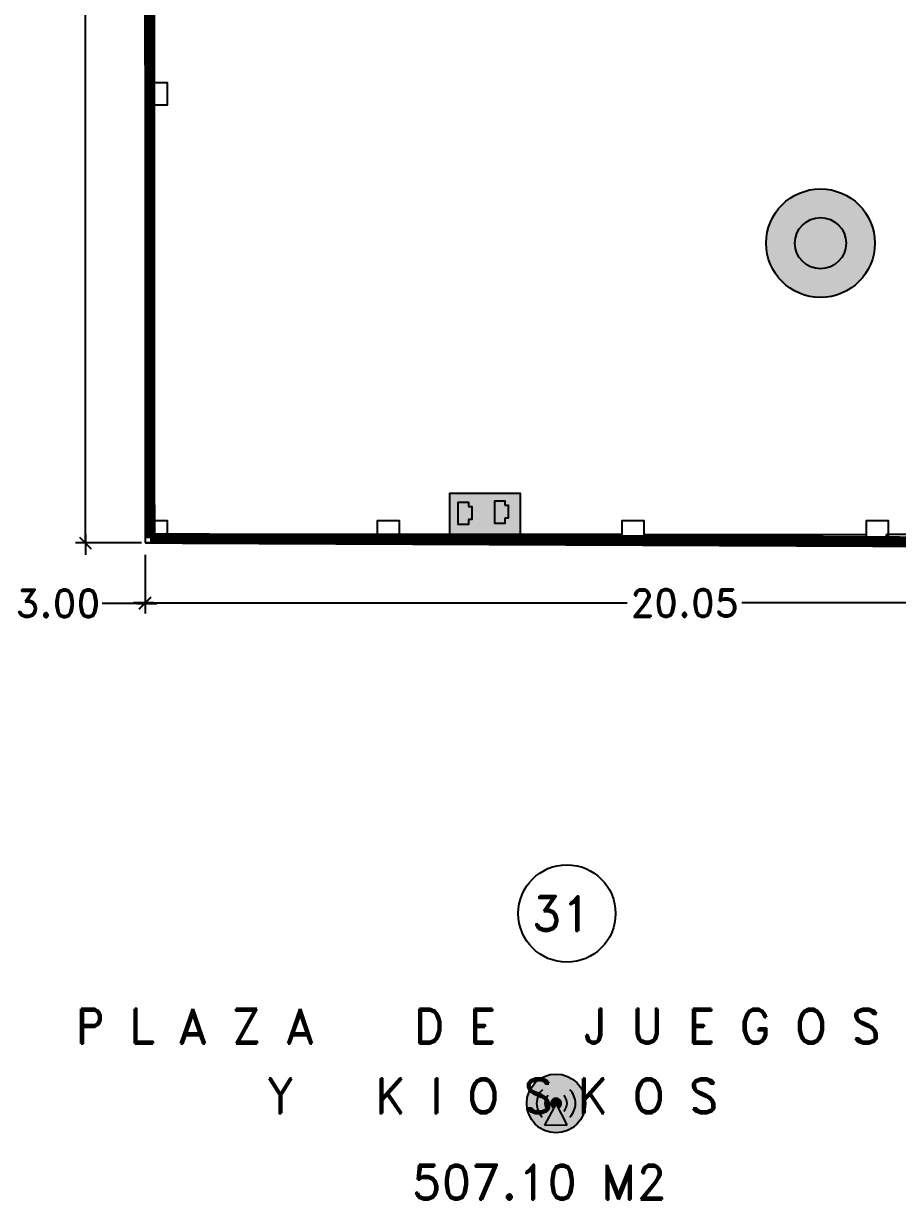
# Model space of a CAD drawing. Header units: millimetres. Extents: x 1590 to 1932, y -48 to 167.
# Drawn here: x 1740.84 to 1756.57, y 62.26 to 83.41 of the extents above; entities that cross this region are included whole.
import ezdxf

# ---------------------------------------------------------------- set-up
doc = ezdxf.new("R2010")
doc.units = ezdxf.units.MM
doc.header["$LTSCALE"] = 0.1
doc.header["$MEASUREMENT"] = 0
doc.header["$PDMODE"] = 35
doc.header["$PDSIZE"] = 0.75
doc.layers.get('0').update_dxf_attribs({"linetype": 'CONTINUOUS'})
doc.layers.get('DEFPOINTS').update_dxf_attribs({"linetype": 'CONTINUOUS'})
for name, color, linetype in [('ACCESSP02', 7, 'CONTINUOUS'), ('CABLEADO', 172, 'CONTINUOUS'), ('CALLES', 3, 'CONTINUOUS'), ('CAMARAS', 253, 'CONTINUOUS'), ('Eth2Salidas', 5, 'CONTINUOUS'), ('PARED', 4, 'CONTINUOUS'), ('TEXT', 3, 'CONTINUOUS')]:
    doc.layers.add(name, color=color, linetype=linetype)
doc.styles.add('ROMAND', font='romand.shx')
doc.dimstyles.new('URBA', dxfattribs={"dimtxt": 20, "dimasz": 0.5, "dimexe": 1.25, "dimexo": 0.63, "dimgap": 0.63, "dimtad": 0, "dimtih": 1, "dimtoh": 1, "dimzin": 1, "dimdsep": 46, "dimtxsty": 'ROMAND', "dimcen": 2.5, "dimclrd": 1, "dimclre": 1, "dimclrt": 3, "dimadec": 0, "dimazin": 0, "dimtfac": 1, "dimtmove": 0, "dimatfit": 3, "dimfxl": 1, "dimtvp": 1, "dimtolj": 1, "dimtzin": 1, "dimarcsym": 0})

# ---------------------------------------------------------------- blocks, each defined once
blk = doc.blocks.new('UTP1$0$DIMBLOCK')
at = {"color": 1}
blk.add_line((-7.5, 0), (10.5, 0), dxfattribs=at)
at = {"color": 4}
blk.add_line((-5.25, -5.25), (5.25, 5.25), dxfattribs=at)
blk = doc.blocks.new('*D323')
at = {"color": 1, "linetype": 'Continuous', "transparency": 16777216}
for p, q in [((1743.028, 73.853), (1743.028, 72.807)), ((1762.757, 73.603), (1762.757, 72.807)), ((1743.048, 72.987), (1751.702, 72.987)), ((1762.737, 72.987), (1753.766, 72.987))]:
    blk.add_line(p, q, dxfattribs=at)
at = {"layer": 'DEFPOINTS', "color": 0, "linetype": 'Continuous', "transparency": 16777216}
for p in [(1743.028, 73.915), (1762.757, 73.665), (1743.028, 72.987)]:
    blk.add_point(p, dxfattribs=at)
at = {"color": 1, "linetype": 'Continuous', "transparency": 16777216, "xscale": 0.02, "yscale": 0.02, "zscale": 0.02, "rotation": 180}
blk.add_blockref('UTP1$0$DIMBLOCK', (1743.028, 72.987), dxfattribs=at)
at = {"color": 1, "linetype": 'Continuous', "transparency": 16777216, "xscale": 0.02, "yscale": 0.02, "zscale": 0.02}
blk.add_blockref('UTP1$0$DIMBLOCK', (1762.757, 72.987), dxfattribs=at)
at = {"color": 3, "linetype": 'Continuous', "transparency": 16777216, "insert": (1752.734, 72.987), "char_height": 0.5, "attachment_point": 5, "style": 'ROMAND'}
blk.add_mtext('\\A1;20.05', dxfattribs=at)
blk = doc.blocks.new('*D336')
at = {"color": 1, "linetype": 'Continuous', "transparency": 16777216}
for p, q in [((1740.028, 73.853), (1740.028, 72.799)), ((1743.028, 73.853), (1743.028, 72.799)), ((1740.048, 72.979), (1740.666, 72.979)), ((1743.008, 72.979), (1742.254, 72.979))]:
    blk.add_line(p, q, dxfattribs=at)
at = {"layer": 'DEFPOINTS', "color": 0, "linetype": 'Continuous', "transparency": 16777216}
for p in [(1740.028, 73.915), (1743.028, 73.915), (1740.028, 72.979)]:
    blk.add_point(p, dxfattribs=at)
at = {"color": 1, "linetype": 'Continuous', "transparency": 16777216, "xscale": 0.02, "yscale": 0.02, "zscale": 0.02, "rotation": 180}
blk.add_blockref('UTP1$0$DIMBLOCK', (1740.028, 72.979), dxfattribs=at)
at = {"color": 1, "linetype": 'Continuous', "transparency": 16777216, "xscale": 0.02, "yscale": 0.02, "zscale": 0.02}
blk.add_blockref('UTP1$0$DIMBLOCK', (1743.028, 72.979), dxfattribs=at)
at = {"color": 3, "linetype": 'Continuous', "transparency": 16777216, "insert": (1741.46, 72.979), "char_height": 0.5, "attachment_point": 5, "style": 'ROMAND'}
blk.add_mtext('\\A1;3.00', dxfattribs=at)
blk = doc.blocks.new('*D360')
at = {"color": 1, "linetype": 'Continuous', "transparency": 16777216}
for p, q in [((1742.965, 98.103), (1741.772, 98.103)), ((1741.952, 98.083), (1741.952, 86.207)), ((1741.952, 74.085), (1741.952, 85.667)), ((1742.965, 74.065), (1741.772, 74.065))]:
    blk.add_line(p, q, dxfattribs=at)
at = {"layer": 'DEFPOINTS', "color": 0, "linetype": 'Continuous', "transparency": 16777216}
for p in [(1743.028, 98.103), (1741.952, 74.065), (1743.028, 74.065)]:
    blk.add_point(p, dxfattribs=at)
at = {"color": 1, "linetype": 'Continuous', "transparency": 16777216, "xscale": 0.02, "yscale": 0.02, "zscale": 0.02}
for p, rotation in [((1741.952, 98.103), 90), ((1741.952, 74.065), 270)]:
    blk.add_blockref('UTP1$0$DIMBLOCK', p, dxfattribs=dict(at, rotation=rotation))
at = {"color": 3, "linetype": 'Continuous', "transparency": 16777216, "insert": (1741.952, 85.937), "char_height": 0.5, "attachment_point": 5, "style": 'ROMAND'}
blk.add_mtext('\\A1;23.40', dxfattribs=at)
blk = doc.blocks.new('dosSALIDAS')
at = {"layer": 'Eth2Salidas', "linetype": 'Continuous'}
h = blk.add_hatch(color=0, dxfattribs=at)
h.dxf.hatch_style = 1
h.paths.add_polyline_path([(0.3251, 0), (0, 0), (0, -0.5502), (0.3251, -0.5502)])
h.paths.add_polyline_path([(0.1197, -0.1706), (0.1197, -0.1458), (0.079, -0.1458), (0.079, -0.0653), (0.2552, -0.0653), (0.2552, -0.1458), (0.2216, -0.1458), (0.2216, -0.1706)], flags=16)
h.paths.add_polyline_path([(0.2637, -0.3509), (0.2637, -0.4314), (0.23, -0.4314), (0.23, -0.4562), (0.1282, -0.4562), (0.1282, -0.4314), (0.0874, -0.4314), (0.0874, -0.3509)], flags=16)
h = blk.add_hatch(color=256, dxfattribs=at)
h.dxf.hatch_style = 1
h.paths.add_polyline_path([(0.2216, -0.1706), (0.2216, -0.1458), (0.2552, -0.1458), (0.2552, -0.0653), (0.079, -0.0653), (0.079, -0.1458), (0.1197, -0.1458), (0.1197, -0.1706)])
h = blk.add_hatch(color=256, dxfattribs=at)
h.dxf.hatch_style = 1
h.paths.add_polyline_path([(0.23, -0.4562), (0.23, -0.4314), (0.2637, -0.4314), (0.2637, -0.3509), (0.0874, -0.3509), (0.0874, -0.4314), (0.1282, -0.4314), (0.1282, -0.4562)])
at = {"layer": 'Eth2Salidas', "color": 18, "linetype": 'Continuous', "true_color": 0x000000}
blk.add_lwpolyline([(0, 0), (0.3251, 0), (0.3251, -0.5502), (0, -0.5502)], close=True, dxfattribs=at)
for points in [[(0.1197, -0.1458), (0.079, -0.1458), (0.079, -0.0653), (0.2552, -0.0653), (0.2552, -0.1458), (0.2216, -0.1458)], [(0.2216, -0.1458), (0.2216, -0.1706), (0.1197, -0.1706), (0.1197, -0.1458)], [(0.1282, -0.4314), (0.0874, -0.4314), (0.0874, -0.3509), (0.2637, -0.3509), (0.2637, -0.4314), (0.23, -0.4314)], [(0.23, -0.4314), (0.23, -0.4562), (0.1282, -0.4562), (0.1282, -0.4314)]]:
    blk.add_lwpolyline(points, dxfattribs=at)
blk = doc.blocks.new('cams')
at = {"layer": 'CAMARAS', "linetype": 'Continuous', "true_color": 0xffffff}
h = blk.add_hatch(color=7, dxfattribs=at)
h.dxf.hatch_style = 1
h.paths.add_polyline_path([(-0.977, 0, 1), (0.977, 0, 1)])
h.paths.add_polyline_path([(0.46, 0, -1), (-0.46, 0, -1)], flags=16)
at = {"layer": 'CAMARAS', "linetype": 'Continuous', "true_color": 0x939598}
h = blk.add_hatch(color=252, dxfattribs=at)
h.dxf.hatch_style = 1
h.paths.add_polyline_path([(-0.46, 0, 1), (0.46, 0, 1)])
at = {"layer": 'CAMARAS', "color": 0, "linetype": 'Continuous'}
for radius in [0.977, 0.977, 0.977, 0.46]:
    blk.add_circle((0, 0), radius, dxfattribs=at)
blk = doc.blocks.new('PuntoAcceso02')
at = {"layer": 'ACCESSP02', "linetype": 'Continuous'}
h = blk.add_hatch(color=256, dxfattribs=at)
h.set_gradient(color1=(237, 31, 36), color2=(247, 171, 174))
h.paths.add_polyline_path([(-0.528, 0, 1), (0.528, 0, 1)])
h.paths.add_polyline_path([(0.042, -0.082), (0.2, -0.388), (-0.209, -0.39), (-0.043, -0.081, -4.049664)], flags=16)
h = blk.add_hatch(color=256, dxfattribs=at)
h.set_gradient(color1=(247, 171, 174), color2=(247, 171, 174))
h.paths.add_polyline_path([(-0.209, -0.39), (0.2, -0.388), (0, 0)])
h = blk.add_hatch(color=256, dxfattribs=at)
h.set_gradient(color1=(153, 27, 30), color2=(237, 31, 36))
h.paths.add_polyline_path([(0, 0), (0.042, -0.082, 4.049664), (-0.043, -0.081)])
at = {"layer": 'ACCESSP02', "color": 18, "linetype": 'Continuous', "true_color": 0x000000}
for p, q in [((0, 0), (-0.209, -0.39)), ((0.2, -0.388), (0, 0)), ((-0.209, -0.39), (0.2, -0.388))]:
    blk.add_line(p, q, dxfattribs=at)
blk.add_circle((0, 0), 0.528, dxfattribs=at)
for radius, start, end in [(0.349, 134.9548, 225.0265), (0.349, 314.9548, 45.0265), (0.199, 134.9548, 225.0265), (0.092, 297.3127, 241.8295), (0.199, 314.9548, 45.0265)]:
    blk.add_arc((0, 0), radius, start, end, dxfattribs=at)

msp = doc.modelspace()

# ---------------------------------------------------------------- linework, layer by layer
at = {"color": 2, "linetype": 'Continuous'}
for p, q in [((1743.0279, 83.784), (1743.0279, 74.4654)), ((1743.1779, 83.784), (1743.1779, 82.3444)), ((1743.1779, 81.9444), (1743.1779, 74.4654)), ((1751.6061, 74.0654), (1743.0279, 74.0654)), ((1751.6061, 74.2154), (1743.4279, 74.2154))]:
    msp.add_line(p, q, dxfattribs=at)
at = {"color": 1, "linetype": 'Continuous'}
for p, q in [((1752.0061, 74.2154), (1756.0061, 74.2154)), ((1752.0061, 74.0654), (1756.0061, 74.0654))]:
    msp.add_line(p, q, dxfattribs=at)
at = {"color": 2, "linetype": 'Continuous'}
msp.add_circle((1750.6181, 67.4008), 0.8758, dxfattribs=at)
at = {"layer": 'CABLEADO', "linetype": 'Continuous', "const_width": 0.2}
for points in [[(1743.1029, 98.1776), (1743.1149, 74.1464)], [(1743.1149, 74.1464), (1774.3701, 74.0106)]]:
    msp.add_lwpolyline(points, dxfattribs=at)
at = {"layer": 'CALLES', "color": 4, "linetype": 'Continuous'}
for points in [[(1743.0279, 81.9444), (1743.4279, 81.9444), (1743.4279, 82.3444), (1743.0279, 82.3444)], [(1743.0279, 74.0654), (1743.4279, 74.0654), (1743.4279, 74.4654), (1743.0279, 74.4654)], [(1747.2061, 74.0654), (1747.6061, 74.0654), (1747.6061, 74.4654), (1747.2061, 74.4654)], [(1751.6061, 74.0654), (1752.0061, 74.0654), (1752.0061, 74.4654), (1751.6061, 74.4654)], [(1756.0061, 74.0654), (1756.4061, 74.0654), (1756.4061, 74.4654), (1756.0061, 74.4654)]]:
    msp.add_lwpolyline(points, close=True, dxfattribs=at)
at = {"layer": 'PARED', "color": 3}
for p, q in [((1752.0061, 74.0654), (1752.0061, 74.2154)), ((1756.3721, 74.0654), (1756.3721, 74.2154)), ((1768.3721, 74.2154), (1756.3721, 74.2154)), ((1762.6371, 74.0654), (1756.3721, 74.0654))]:
    msp.add_line(p, q, dxfattribs=at)

# ---------------------------------------------------------------- block references
at = {"layer": 'ACCESSP02', "linetype": 'Continuous'}
msp.add_blockref('PuntoAcceso02', (1750.4224, 63.9846), dxfattribs=at)
at = {"layer": 'CAMARAS', "color": 0, "linetype": 'Continuous'}
msp.add_blockref('cams', (1755.1815, 79.4571), dxfattribs=at)
at = {"layer": 'Eth2Salidas', "color": 0, "linetype": 'Continuous', "xscale": 2.294213201718801, "yscale": 2.294213201718801, "zscale": 2.294213201718801, "rotation": 90}
msp.add_blockref('dosSALIDAS', (1748.5133, 74.2154), dxfattribs=at)

# ---------------------------------------------------------------- texts
at = {"layer": 'TEXT', "style": 'ROMAND'}
for s, p in [('31', (1749.9887, 67.0865)), ('P L A Z A   D E   J U E G O S', (1741.7711, 65.0628)), ('Y   K I O S K O S', (1745.209, 63.8069)), ('507.10 M2', (1747.8262, 62.2568))]:
    msp.add_text(s, height=0.625, dxfattribs=at).set_placement(p)

# ---------------------------------------------------------------- dimensions: what is measured, and where the dimension line sits
at = {"color": 8, "linetype": 'Continuous'}
dim = msp.add_linear_dim(base=(1741.9515, 74.0654), p1=(1743.0279, 98.1026), p2=(1743.0279, 74.0654), angle=90, text='23.40', dimstyle='URBA', override={"dimtxt": 0.5, "dimasz": 0.02, "dimexe": 0.18, "dimexo": 0.0625, "dimgap": 0.02, "dimzin": 0, "dimblk1": 'UTP1$0$DIMBLOCK', "dimblk2": 'UTP1$0$DIMBLOCK', "dimsah": 1, "dimcen": 0.09, "dimtdec": 4, "dimtofl": 0, "dimtvp": 0, "dimtzin": 0}, dxfattribs=at)
dim.commit()
dim.dimension.update_dxf_attribs({"geometry": '*D360', "text_midpoint": (1741.9515, 85.937), "dimtype": 160})
at = {"color": 7, "linetype": 'Continuous'}
dim = msp.add_linear_dim(base=(1740.0279, 72.979), p1=(1743.0279, 73.9154), p2=(1740.0279, 73.9154), dimstyle='URBA', override={"dimtxt": 0.5, "dimasz": 0.02, "dimexe": 0.18, "dimexo": 0.0625, "dimgap": 0.02, "dimzin": 0, "dimblk1": 'UTP1$0$DIMBLOCK', "dimblk2": 'UTP1$0$DIMBLOCK', "dimsah": 1, "dimcen": 0.09, "dimtdec": 4, "dimtofl": 0, "dimtvp": 0, "dimtzin": 0}, dxfattribs=at)
dim.commit()
dim.dimension.update_dxf_attribs({"geometry": '*D336', "text_midpoint": (1741.4599, 72.979), "dimtype": 160})
dim = msp.add_linear_dim(base=(1743.0279, 72.9866), p1=(1762.7571, 73.6654), p2=(1743.0279, 73.9154), text='20.05', dimstyle='URBA', override={"dimtxt": 0.5, "dimasz": 0.02, "dimexe": 0.18, "dimexo": 0.0625, "dimgap": 0.02, "dimzin": 0, "dimblk1": 'UTP1$0$DIMBLOCK', "dimblk2": 'UTP1$0$DIMBLOCK', "dimsah": 1, "dimcen": 0.09, "dimtdec": 4, "dimtofl": 0, "dimtvp": 0, "dimtzin": 0}, dxfattribs=at)
dim.commit()
dim.dimension.update_dxf_attribs({"geometry": '*D323', "text_midpoint": (1752.7342, 72.9866), "dimtype": 160})

doc.saveas('drawing.dxf')
